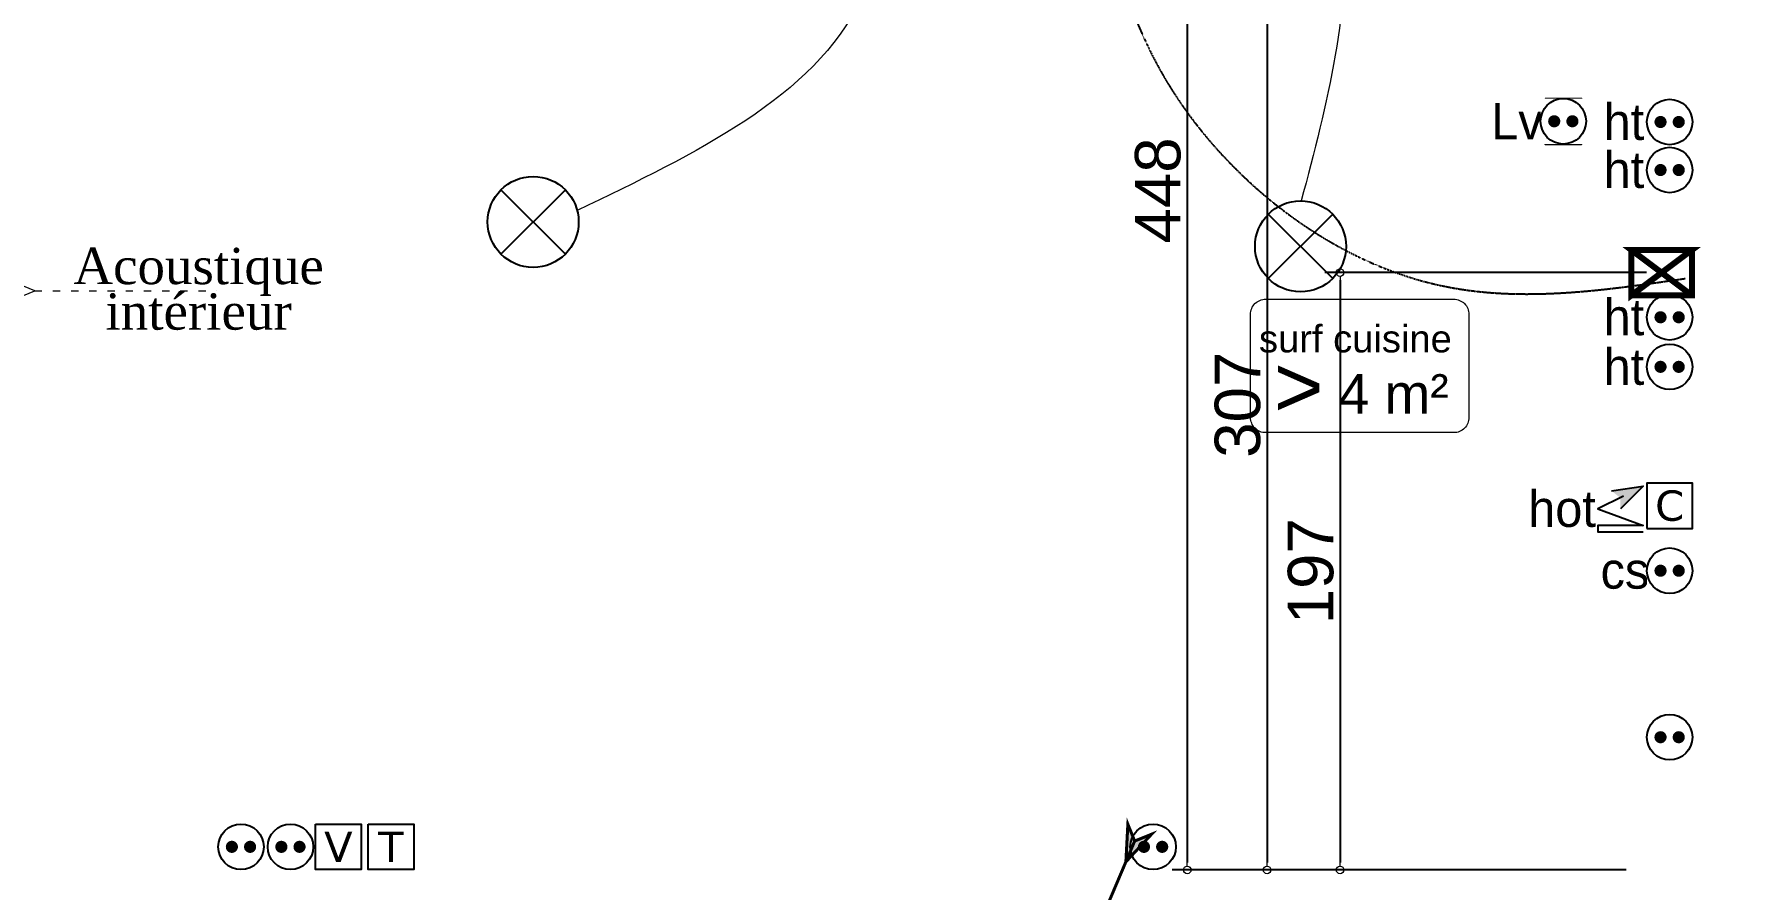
# Model space of a CAD drawing. Header units: millimetres. Extents: x 459337 to 526921, y -375392 to -289779.
# Drawn here: x 462293 to 467900, y -338599 to -335777 of the extents above; entities that cross this region are included whole.
import ezdxf

# ---------------------------------------------------------------- set-up
doc = ezdxf.new("R2010")
doc.units = ezdxf.units.MM
doc.set_wipeout_variables(frame=1)
for name, pattern in [('ACAD_ISO03W100', [30, 12, -18]), ('prlm_ef', [0.165, 0.1, -0.065]), ('prlm_gaz', [36, 24, -3, 0, -3, 0, -3, 0, -3])]:
    doc.linetypes.add(name, pattern=pattern)
doc.layers.add('_GAZELEC-BOITE INCORPO', color=36, linetype='Continuous', lineweight=18)
for name, color, linetype in [('GAZ-EU FLECHE', 42, 'Continuous'), ('prlm-EAU-EF', 161, 'Continuous'), ('prlm-ELEC-CFA', 181, 'Continuous'), ('prlm-ELEC-CFO', 201, 'Continuous'), ('prlm-GAZ', 20, 'Continuous'), ('prlm-VMC', 93, 'Continuous')]:
    doc.layers.add(name, color=color, linetype=linetype)
doc.layers.add('prlm-ZEROPLOT', color=254, linetype='Continuous', plot=False)
doc.styles.add('Arial', font='arial.ttf')
doc.styles.add('prlm-elec-cfo', font='comic.ttf', dxfattribs={"height": 12})
doc.styles.add('prlm-sejc', font='arial.ttf', dxfattribs={"height": 20})
doc.styles.add('prlm-vmc', font='pala.ttf', dxfattribs={"height": 14})
doc.styles.get("Standard").update_dxf_attribs({"font": 'arial.ttf'})
doc.dimstyles.new('200', dxfattribs={"dimtxt": 150, "dimasz": 25, "dimexe": 50, "dimexo": 50, "dimgap": 20, "dimtad": 1, "dimdec": 0, "dimlfac": 0.1, "dimdsep": 46, "dimtxsty": 'Arial', "dimblk1": 'DOTBLANK', "dimblk2": 'DOTBLANK', "dimsah": 1, "dimcen": 25, "dimclrd": 5, "dimclre": 5, "dimadec": 0, "dimazin": 0, "dimtfac": 1, "dimtdec": 0, "dimtmove": 0, "dimatfit": 3, "dimldrblk": 'DOTBLANK', "dimfxl": 50, "dimtolj": 1, "dimtzin": 0, "dimarcsym": 0})

# ---------------------------------------------------------------- blocks, each defined once
blk = doc.blocks.new('xi.EA')
at = {"layer": 'prlm-VMC', "color": 0, "linetype": 'ByBlock', "lineweight": 5, "flags": 128}
blk.add_lwpolyline([(-6.17, -15), (6.17, -15), (0, 0)], close=True, dxfattribs=at)
at = {"layer": 'prlm-VMC', "color": 0, "linetype": 'ByBlock', "lineweight": -2, "flags": 128}
blk.add_lwpolyline([(0, -15, 1, 4, 0), (0, -63.63, 1, 1, 0)], format="xyseb", dxfattribs=at)
at = {"layer": 'prlm-VMC', "color": 0, "linetype": 'ByBlock', "lineweight": 5}
blk.add_solid([(0, 0), (6.17, -15), (-6.17, -15), (0, 0)], dxfattribs=at)
at = {"layer": 'prlm-ZEROPLOT', "color": 250, "linetype": 'ACAD_ISO03W100', "lineweight": 0, "ltscale": 0.2}
blk.add_lwpolyline([(0, 0), (0, 60)], dxfattribs=at)
blk = doc.blocks.new('xi.HOT')
at = {"layer": 'prlm-ELEC-CFO', "lineweight": 5}
blk.add_hatch(color=0, dxfattribs=at).paths.add_polyline_path([(-3, 6), (-0.1, 3.7), (0, 0), (7.5, 7.5)])
at = {"layer": 'prlm-ELEC-CFO', "color": 0}
for points in [[(-3, 6), (7.5, 7.5), (0, 0)], [(0.95, 4.23), (-7.5, 0), (7.5, -5.5), (-7.5, -5.5), (-7.5, -7.5), (7.5, -7.5)]]:
    blk.add_lwpolyline(points, dxfattribs=at)
blk = doc.blocks.new('xi.PCS')
at = {"color": 0, "lineweight": 5}
blk.add_wipeout([(-7.5, -7.5), (7.5, -7.5), (7.5, 7.5), (-7.5, 7.5)], dxfattribs=at).dxf.layer = 'prlm-ELEC-CFO'
at = {"layer": 'prlm-ELEC-CFO', "color": 0, "linetype": 'ByBlock', "lineweight": 5, "const_width": 2}
for points in [[(-4, 0, 1), (-2, 0, 1)], [(2, 0, 1), (4, 0, 1)]]:
    blk.add_lwpolyline(points, format="xyb", close=True, dxfattribs=at)
at = {"layer": 'prlm-ELEC-CFO', "color": 0, "linetype": 'ByBlock', "lineweight": -2}
blk.add_circle((0, 0), 7.5, dxfattribs=at)
blk = doc.blocks.new('xi.SF32')
at = {"layer": 'prlm-ELEC-CFO', "color": 0, "flags": 128}
blk.add_lwpolyline([(-7.5, -7.5), (7.5, -7.5), (7.5, 7.5), (-7.5, 7.5)], close=True, dxfattribs=at)
at = {"layer": 'prlm-ELEC-CFO', "color": 0, "linetype": 'ByBlock', "insert": (0, 0), "char_height": 10, "width": 11.36, "attachment_point": 5}
blk.add_mtext('{\\fVerdana|b0|i0|c0|p34;C}', dxfattribs=at)
blk = doc.blocks.new('xi.LVrob')
at = {"layer": 'prlm-EAU-EF', "color": 0}
blk.add_lwpolyline([(-6, 7.5), (6, 7.5), (-6, -7.5), (6, -7.5)], close=True, dxfattribs=at)
blk = doc.blocks.new('xi.LV')
at = {"color": 0, "lineweight": 5}
blk.add_wipeout([(-7.5, -7.5), (7.5, -7.5), (7.5, 7.5), (-7.5, 7.5)], dxfattribs=at).dxf.layer = 'prlm-ELEC-CFO'
at = {"layer": 'prlm-ELEC-CFO', "color": 0, "linetype": 'ByBlock', "lineweight": 5, "const_width": 2}
for points in [[(-4, 0, 1), (-2, 0, 1)], [(2, 0, 1), (4, 0, 1)]]:
    blk.add_lwpolyline(points, format="xyb", close=True, dxfattribs=at)
at = {"layer": 'prlm-ELEC-CFO', "color": 0, "linetype": 'ByBlock', "lineweight": -2}
blk.add_circle((0, 0), 7.5, dxfattribs=at)
blk = doc.blocks.new('xi.TEL')
at = {"layer": 'prlm-ELEC-CFA', "color": 0, "linetype": 'ByBlock', "lineweight": -2, "flags": 128}
blk.add_lwpolyline([(-7.5, 7.5), (7.5, 7.5), (7.5, -7.5), (-7.5, -7.5)], close=True, dxfattribs=at)
at = {"layer": 'prlm-ELEC-CFA', "color": 0, "linetype": 'ByBlock', "insert": (0, 0), "char_height": 10, "width": 11.36, "attachment_point": 5}
blk.add_mtext('{\\fVerdana|b0|i0|c0|p34;T}', dxfattribs=at)
blk = doc.blocks.new('xi.TV')
at = {"layer": 'prlm-ELEC-CFA', "color": 0, "linetype": 'ByBlock', "lineweight": -2, "flags": 128}
blk.add_lwpolyline([(-7.5, 7.5), (7.5, 7.5), (7.5, -7.5), (-7.5, -7.5)], close=True, dxfattribs=at)
at = {"layer": 'prlm-ELEC-CFA', "color": 0, "linetype": 'ByBlock', "insert": (0, 0), "char_height": 10, "width": 11.36, "attachment_point": 5}
blk.add_mtext('{\\fVerdana|b0|i0|c0|p34;V}', dxfattribs=at)
blk = doc.blocks.new('xi.PC')
at = {"color": 0, "lineweight": 5}
blk.add_wipeout([(-7.5, -7.5), (7.5, -7.5), (7.5, 7.5), (-7.5, 7.5)], dxfattribs=at).dxf.layer = 'prlm-ELEC-CFO'
at = {"layer": 'prlm-ELEC-CFO', "color": 0, "linetype": 'ByBlock', "lineweight": 5, "const_width": 2}
for points in [[(-4, 0, 1), (-2, 0, 1)], [(2, 0, 1), (4, 0, 1)]]:
    blk.add_lwpolyline(points, format="xyb", close=True, dxfattribs=at)
at = {"layer": 'prlm-ELEC-CFO', "color": 0, "linetype": 'ByBlock', "lineweight": -2}
blk.add_circle((0, 0), 7.5, dxfattribs=at)
blk = doc.blocks.new('xi.PCHT')
at = {"color": 0, "lineweight": 5}
blk.add_wipeout([(-7.5, -7.5), (7.5, -7.5), (7.5, 7.5), (-7.5, 7.5)], dxfattribs=at).dxf.layer = 'prlm-ELEC-CFO'
at = {"layer": 'prlm-ELEC-CFO', "color": 0, "linetype": 'ByBlock', "lineweight": 5, "const_width": 2}
for points in [[(-4, 0, 1), (-2, 0, 1)], [(2, 0, 1), (4, 0, 1)]]:
    blk.add_lwpolyline(points, format="xyb", close=True, dxfattribs=at)
at = {"layer": 'prlm-ELEC-CFO', "color": 0, "linetype": 'ByBlock', "lineweight": -2}
blk.add_circle((0, 0), 7.5, dxfattribs=at)
blk = doc.blocks.new('xi.PTCE')
at = {"layer": 'prlm-ELEC-CFO', "color": 0}
for points in [[(-10.61, 10.61), (10.61, -10.61)], [(10.61, 10.61), (-10.61, -10.61)]]:
    blk.add_lwpolyline(points, dxfattribs=at)
at = {"layer": 'prlm-ELEC-CFO', "color": 0, "linetype": 'ByBlock'}
blk.add_circle((0, 0), 15, dxfattribs=at)
blk = doc.blocks.new('xi.4m²')
at = {"color": 0}
blk.add_wipeout([(-34.54, 20.54), (34.54, 20.54), (34.54, -20.54), (-34.54, -20.54)], dxfattribs=at).dxf.layer = 'prlm-ELEC-CFO'
at = {"layer": 'prlm-ELEC-CFO', "color": 0, "lineweight": 13}
blk.add_lwpolyline([(-31, 22), (31, 22, -0.414214), (36, 17), (36, -17, -0.414214), (31, -22), (-31, -22, -0.414214), (-36, -17), (-36, 17, -0.414214)], format="xyb", close=True, dxfattribs=at)
at = {"layer": 'prlm-ELEC-CFO', "color": 0, "attachment_point": 6, "line_spacing_factor": 0.8, "style": 'prlm-sejc'}
for s, insert, char_height in [('surf cuisine', (30.36, 8.9), 9), ('4 m²', (29.31, -9.19), 13)]:
    blk.add_mtext(s, dxfattribs=dict(at, insert=insert, char_height=char_height))
at = {"layer": 'prlm-ELEC-CFO', "color": 0, "style": 'prlm-sejc', "flags": 8}
blk.add_attdef('?', (-28.3, -16.79), '', height=20, dxfattribs=at)
blk = doc.blocks.new('FLECHE2')
h = blk.add_hatch(color=256)
h.dxf.hatch_style = 1
h.paths.add_polyline_path([(496271.9, -370023.3), (496278.4, -369899.2), (496300.9, -369954.8), (496356.5, -369932.3)])
at = {"const_width": 10}
for points in [[(496066.7, -370507.2), (496300.9, -369954.8), (496356.5, -369932.3), (496271.9, -370023.3), (496300.9, -369954.8), (496278.4, -369899.2), (496271.9, -370023.3), (496356.5, -369932.3), (496300.9, -369954.8), (496278.4, -369899.2), (496271.9, -370023.3)], [(496271.9, -370023.3), (496278.4, -369899.2), (496300.9, -369954.8), (496356.5, -369932.3), (496271.9, -370023.3)]]:
    blk.add_lwpolyline(points, dxfattribs=at)
blk = doc.blocks.new('_DOTBLANK')
at = {"color": 0, "linetype": 'ByBlock'}
blk.add_line((-0.5, 0), (-1, 0), dxfattribs=at)
blk.add_circle((0, 0), 0.5, dxfattribs=at)
blk = doc.blocks.new('*D155')
at = {"layer": '_GAZELEC-BOITE INCORPO', "color": 5, "lineweight": -2, "transparency": 16777216}
for p, q in [((467608.5, -336563.6), (466548.4, -336563.6)), ((466598.4, -336588.6), (466598.4, -338508.2)), ((467541.2, -338533.2), (466548.4, -338533.2))]:
    blk.add_line(p, q, dxfattribs=at)
at = {"layer": '_GAZELEC-BOITE INCORPO', "color": 5, "lineweight": -2, "transparency": 16777216, "xscale": 25, "yscale": 25, "zscale": 25}
for p, rotation in [((466598.4, -336563.6), 90), ((466598.4, -338533.2), 270)]:
    blk.add_blockref('_DOTBLANK', p, dxfattribs=dict(at, rotation=rotation))
at = {"layer": '_GAZELEC-BOITE INCORPO', "color": 0, "transparency": 16777216, "insert": (466501.9, -337548.4), "char_height": 150, "attachment_point": 5, "rotation": 90, "style": 'Arial'}
blk.add_mtext('\\A1;197', dxfattribs=at)
blk = doc.blocks.new('*D156')
at = {"layer": '_GAZELEC-BOITE INCORPO', "color": 5, "lineweight": -2, "transparency": 16777216}
for p, q in [((467607.2, -335465.3), (466307.5, -335465.3)), ((466357.5, -335490.3), (466357.5, -338508.2)), ((467541.2, -338533.2), (466307.5, -338533.2))]:
    blk.add_line(p, q, dxfattribs=at)
at = {"layer": '_GAZELEC-BOITE INCORPO', "color": 5, "lineweight": -2, "transparency": 16777216, "xscale": 25, "yscale": 25, "zscale": 25}
for p, rotation in [((466357.5, -335465.3), 90), ((466357.5, -338533.2), 270)]:
    blk.add_blockref('_DOTBLANK', p, dxfattribs=dict(at, rotation=rotation))
at = {"layer": '_GAZELEC-BOITE INCORPO', "color": 0, "transparency": 16777216, "insert": (466260.9, -336999.3), "char_height": 150, "attachment_point": 5, "rotation": 90, "style": 'Arial'}
blk.add_mtext('\\A1;307', dxfattribs=at)
blk = doc.blocks.new('*D157')
at = {"layer": '_GAZELEC-BOITE INCORPO', "color": 5, "lineweight": -2, "transparency": 16777216}
for p, q in [((466970.2, -334051.8), (466044.6, -334051.8)), ((466094.6, -334076.8), (466094.6, -338508.2)), ((466970.2, -338533.2), (466044.6, -338533.2))]:
    blk.add_line(p, q, dxfattribs=at)
at = {"layer": '_GAZELEC-BOITE INCORPO', "color": 5, "lineweight": -2, "transparency": 16777216, "xscale": 25, "yscale": 25, "zscale": 25}
for p, rotation in [((466094.6, -334051.8), 90), ((466094.6, -338533.2), 270)]:
    blk.add_blockref('_DOTBLANK', p, dxfattribs=dict(at, rotation=rotation))
at = {"layer": '_GAZELEC-BOITE INCORPO', "color": 0, "transparency": 16777216, "insert": (465998, -336292.5), "char_height": 150, "attachment_point": 5, "rotation": 90, "style": 'Arial'}
blk.add_mtext('\\A1;448', dxfattribs=at)

msp = doc.modelspace()

# ---------------------------------------------------------------- linework, layer by layer
at = {"layer": 'prlm-ELEC-CFO', "lineweight": 13}
for points in [[(465111.868, -334843.979), (465018.621, -335663.136), (464083.38, -336358.434)], [(466471.676, -334841.965), (466605.413, -335371.919), (466470.212, -336327.142)]]:
    msp.add_spline(points, degree=3, dxfattribs=at)

# ---------------------------------------------------------------- block references
at = {"layer": 'prlm-EAU-EF', "xscale": 10, "yscale": 10, "zscale": 10}
msp.add_blockref('xi.LVrob', (467334.119, -336064.582), dxfattribs=at)
at = {"layer": 'prlm-ELEC-CFA', "xscale": 10, "yscale": 10, "zscale": 10}
for name, p in [('xi.TV', (463296.225, -338457.114)), ('xi.TEL', (463469.483, -338457.114))]:
    msp.add_blockref(name, p, dxfattribs=at)
at = {"layer": 'prlm-ELEC-CFO', "xscale": 10, "yscale": 10, "zscale": 10}
for name, p in [('xi.PTCE', (463938.301, -336396.544)), ('xi.PTCE', (466467.825, -336477.123)), ('xi.SF32', (467684.579, -337332.765)), ('xi.PC', (467684.575, -338095.65)), ('xi.PC', (465981.736, -338457.115))]:
    msp.add_blockref(name, p, dxfattribs=at)

# ---------------------------------------------------------------- texts
at = {"layer": 'prlm-ELEC-CFO', "lineweight": 20, "char_height": 120, "attachment_point": 5, "line_spacing_factor": 0.8, "style": 'prlm-elec-cfo', "bg_fill": 3, "box_fill_scale": 1.1, "bg_fill_color": 256, "bg_fill_transparency": 0}
for s, insert in [('ht', (467533.823, -336225.396)), ('ht', (467533.82, -336874.364)), ('hot', (467329.932, -337342.95)), ('cs', (467537.13, -337546.675))]:
    msp.add_mtext(s, dxfattribs=dict(at, insert=insert))
at = {"layer": 'prlm-VMC', "insert": (462835.458, -336481.7), "char_height": 120, "width": 236.73962, "attachment_point": 2, "line_spacing_factor": 0.75, "style": 'prlm-vmc', "bg_fill": 3, "box_fill_scale": 1.1, "bg_fill_color": 256, "bg_fill_transparency": 0}
msp.add_mtext('Acoustique intérieur', dxfattribs=at)

# ---------------------------------------------------------------- next in the draw order: linework, layer by layer
at = {"layer": 'prlm-EAU-EF', "linetype": 'prlm_ef'}
msp.add_spline([(469579.044, -337789.11), (469274.917, -337764.255), (468782.586, -337873.549), (468460.106, -338168.281), (468354.431, -338513.903), (468354.431, -338790.474), (468354.431, -340221.762), (468354.431, -341253.254), (468354.431, -342936.662), (468354.431, -344533.06), (468354.431, -346675.932), (468354.431, -348576.244), (468437.473, -350810.428), (468384.298, -351466.634), (468078.505, -352166.475), (467670.714, -352999.11), (467393.226, -353747.578), (467260.897, -354663.563)], degree=3, dxfattribs=at)

# ---------------------------------------------------------------- next in the draw order: block references
at = {"layer": 'GAZ-EU FLECHE'}
msp.add_blockref('FLECHE2', (-30379.721, 31516.746), dxfattribs=at)
at = {"layer": 'prlm-ELEC-CFO', "xscale": 10, "yscale": 10, "zscale": 10}
for name, p in [('xi.PCHT', (467684.584, -336225.397)), ('xi.PCHT', (467684.581, -336874.365)), ('xi.HOT', (467522.666, -337342.951)), ('xi.PCS', (467684.578, -337546.675)), ('xi.PC', (463138.253, -338457.114))]:
    msp.add_blockref(name, p, dxfattribs=at)
msp.add_blockref('xi.4m²', (466663.066, -336871.376), dxfattribs=at).add_auto_attribs({'?': '>'})
at = {"layer": 'prlm-VMC', "xscale": 10, "yscale": 10, "zscale": 10, "rotation": 269.9927550188577}
msp.add_blockref('xi.EA', (462295.079, -336623.912), dxfattribs=at)

# ---------------------------------------------------------------- next in the draw order: texts
at = {"layer": 'prlm-EAU-EF', "lineweight": 20, "insert": (467181.293, -336064.581), "char_height": 120, "attachment_point": 5, "line_spacing_factor": 0.8, "style": 'prlm-elec-cfo', "bg_fill": 3, "box_fill_scale": 1.1, "bg_fill_color": 256, "bg_fill_transparency": 0}
msp.add_mtext('Lv', dxfattribs=at)

# ---------------------------------------------------------------- next in the draw order: linework, layer by layer
at = {"layer": 'prlm-EAU-EF', "linetype": 'prlm_ef'}
msp.add_spline([(469564.331, -337201.833), (469303.177, -337220.428), (468778.222, -337331.009), (468464.467, -337539.478), (468315.438, -337791.606), (468261.051, -338016.128), (468238.803, -338335.297), (468238.803, -338658.243), (468246.345, -338876.317), (468253.666, -339318.787), (468253.666, -339735.31), (468253.666, -341192.764), (468253.666, -341405.679), (468253.666, -341487.97), (468209.803, -341705.742), (468109.336, -342001.083), (467911.29, -342305.165), (467632.6, -342665.087), (467454.962, -342961.905), (467344.805, -343324.13), (467311.794, -343581.922), (467302.077, -344158.403)], degree=3, dxfattribs=at)
at = {"layer": 'prlm-GAZ', "linetype": 'prlm_gaz', "ltscale": 0.8}
msp.add_spline([(469578.152, -336856.735), (469242.21, -336874.224), (468772.487, -337033.491), (468475.828, -337299.005), (468225.186, -338110.346), (468225.186, -338963.436), (468225.186, -340237.49), (468225.186, -341266.96), (468225.186, -341408.956), (467917.559, -342222.814), (467477.669, -342798.538), (467329.113, -343198.393), (467283.443, -343721.32), (467283.443, -344160.436)], degree=3, dxfattribs=at)

# ---------------------------------------------------------------- next in the draw order: block references
at = {"layer": 'prlm-ELEC-CFO', "xscale": 10, "yscale": 10, "zscale": 10}
msp.add_blockref('xi.PC', (462975.186, -338457.114), dxfattribs=at)

# ---------------------------------------------------------------- next in the draw order: texts
at = {"layer": 'prlm-ELEC-CFO', "lineweight": 20, "char_height": 120, "attachment_point": 5, "line_spacing_factor": 0.8, "style": 'prlm-elec-cfo', "bg_fill": 3, "box_fill_scale": 1.1, "bg_fill_color": 256, "bg_fill_transparency": 0}
for s, insert in [('Lv', (467181.293, -336064.581)), ('ht', (467533.824, -336066.987)), ('ht', (467533.821, -336710.845))]:
    msp.add_mtext(s, dxfattribs=dict(at, insert=insert))

# ---------------------------------------------------------------- next in the draw order: dimensions: what is measured, and where the dimension line sits
at = {"layer": '_GAZELEC-BOITE INCORPO'}
dim = msp.add_linear_dim(base=(466094.551, -338533.243), p1=(467020.217, -334051.802), p2=(467020.217, -338533.243), angle=90, dimstyle='200', dxfattribs=at)
dim.commit()
dim.dimension.update_dxf_attribs({"geometry": '*D157', "text_midpoint": (465997.965, -336292.522)})

# ---------------------------------------------------------------- next in the draw order: block references
at = {"layer": 'prlm-ELEC-CFO', "xscale": 10, "yscale": 10, "zscale": 10}
for name, p in [('xi.LV', (467334.119, -336064.582)), ('xi.PCHT', (467684.585, -336066.988)), ('xi.PCHT', (467684.582, -336710.845))]:
    msp.add_blockref(name, p, dxfattribs=at)

# ---------------------------------------------------------------- next in the draw order: linework, layer by layer
at = {"layer": '_GAZELEC-BOITE INCORPO', "const_width": 20}
msp.add_lwpolyline([(467558.277, -336588.821), (467558.277, -336638.821), (467758.27, -336638.821), (467758.277, -336488.821), (467558.277, -336488.821), (467558.277, -336638.821), (467758.277, -336488.821), (467558.277, -336488.828), (467758.27, -336638.821)], dxfattribs=at)
at = {"layer": 'prlm-EAU-EF', "linetype": 'prlm_ef'}
for points in [[(469573.381, -337141.38), (469315.223, -337128.212), (469036.564, -337041.901), (468775.91, -336875.957), (468603.235, -336646.025), (468508.366, -336414.056), (468435.322, -335770.198), (468435.322, -334978.025), (468435.322, -333361.313), (468435.322, -330685.626), (468435.322, -328317.251), (468410.934, -327468.598), (468291.085, -326679.373), (467943.041, -325710.335), (467568.217, -324974.486), (467368.667, -324459.885), (467274.463, -323799.129), (467274.463, -323511.55)], [(467177.715, -334074.84), (467136.03, -333747.83), (466924.935, -333193.277), (466248.439, -333013.314), (465575.184, -333482.829), (465833.524, -335488.882), (466001.761, -335889.723), (466916.128, -336603.02), (467737.212, -336582.816)], [(469569.785, -337176.866), (469305.355, -337163.166), (468991.956, -337078.026), (468490.952, -336577.022), (468284.507, -335845.198), (468284.507, -335426.237), (468284.507, -333981.358), (468284.507, -333830.462), (468284.507, -333755.237), (468236.2, -333513.889), (468093.476, -333328.959), (467902.251, -333216.299), (467742.963, -333195.228), (467590.166, -333226.241), (467468.673, -333310.805), (467315.084, -333642.061), (467301.296, -333984.273)]]:
    msp.add_spline(points, degree=3, dxfattribs=at)
at = {"layer": 'prlm-GAZ', "linetype": 'prlm_gaz', "ltscale": 0.8}
for points in [[(469571.415, -336807.711), (469290.753, -336765.427), (468897.452, -336556.381), (468659.861, -336259.854), (468501.808, -335836.835), (468485.378, -335529.011), (468485.378, -335147.288), (468485.378, -333967.02), (468485.378, -331796.148), (468485.378, -328049.941), (468485.378, -327614.915), (467854.097, -325325.854), (467389.572, -324326.723), (467300.075, -323503.09)], [(469574.193, -336830.608), (469295.172, -336812.532), (469014.772, -336731.904), (468811.877, -336615.589), (468628.751, -336459.851), (468481.371, -336290.142), (468343.563, -335836.407), (468343.563, -335543.711), (468343.563, -333914.768), (468343.563, -333771.318), (468245.81, -333411.882), (467944.526, -333176.803), (467677.091, -333155.786), (467405.405, -333314.923), (467340.381, -333435.71), (467291.262, -333627.828), (467278.397, -333751.695), (467287.372, -334013.66)]]:
    msp.add_spline(points, degree=3, dxfattribs=at)

# ---------------------------------------------------------------- next in the draw order: dimensions: what is measured, and where the dimension line sits
at = {"layer": '_GAZELEC-BOITE INCORPO'}
for base, p1, picture, middle in [((466357.545, -338533.243), (467657.18, -335465.277), '*D156', (466260.908, -336999.26)), ((466598.444, -338533.243), (467658.509, -336563.647), '*D155', (466501.858, -337548.445))]:
    dim = msp.add_linear_dim(base=base, p1=p1, p2=(467591.153, -338533.243), angle=90, dimstyle='200', dxfattribs=at)
    dim.commit()
    dim.dimension.update_dxf_attribs({"geometry": picture, "text_midpoint": middle})

doc.saveas('drawing.dxf')
